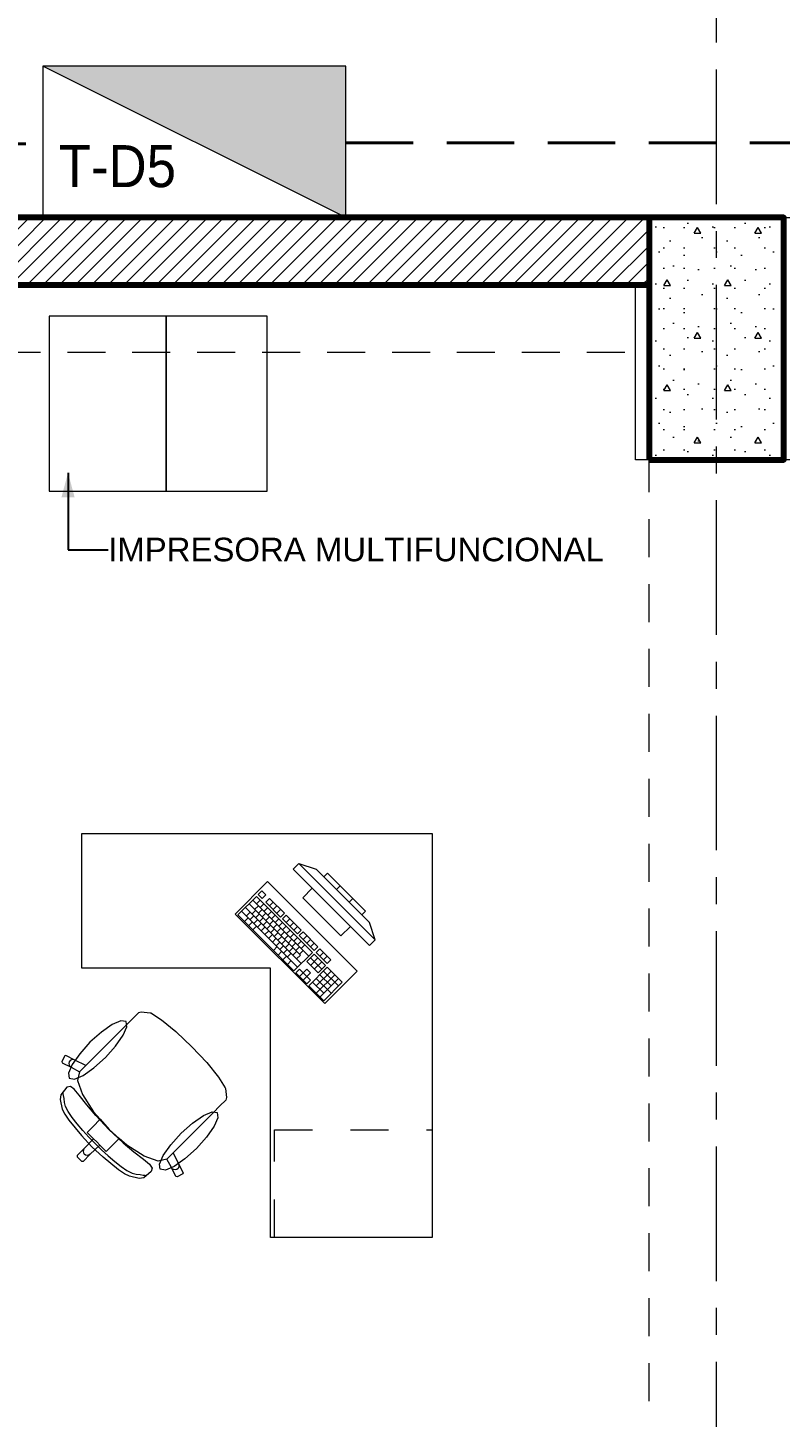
# Model space of a CAD drawing. Header units: inches. Extents: x -38 to 5698, y -33 to 92.
# Drawn here: x 219.76 to 222.56, y 12.94 to 18.11 of the extents above; entities that cross this region are included whole.
import ezdxf

# ---------------------------------------------------------------- set-up
doc = ezdxf.new("R2010")
doc.units = ezdxf.units.IN
doc.header["$MEASUREMENT"] = 0
doc.set_wipeout_variables(frame=1)
for name, pattern in [('A-PB$0$HIDDEN', [0.375, 0.25, -0.125]), ('CONTINUA', [0]), ('Hidden Line', [0.195611, 0.141111, -0.0545]), ('Punto & Raya', [0.65, 0.5, -0.075, 0, -0.075]), ('Rayas', [0.282222, 0.141111, -0.141111]), ('Wipeout_Contour', [1, 0, -1])]:
    doc.linetypes.add(name, pattern=pattern)
for name, color, linetype in [('02 _ ARQ _ ALB _ Ejes Generales', 7, 'Continuous'), ('02 _ ARQ _ ALB _ Mobiliario', 7, 'Continuous'), ('02 _ ARQ _ ZON _ Espacio.3D', 7, 'Continuous'), ('08 _ STR _ EXT _ 06 Columnas', 7, 'Continuous'), ('08 _ STR _ EXT _ 09 Vigas', 7, 'Continuous'), ('Estructura - 04 MURO', 253, 'Continuous'), ('Interior - Mobiliario', 7, 'Continuous'), ('Notas - Etiquetas', 251, 'Continuous')]:
    doc.layers.add(name, color=color, linetype=linetype)
for name, color, linetype, lineweight in [('distribucion a sub tableros', 210, 'CONTINUA', 40), ('sub tablero de distribucion', 184, 'Continuous', 9), ('textos', 7, 'Continuous', 5)]:
    doc.layers.add(name, color=color, linetype=linetype, lineweight=lineweight)
doc.styles.add('Estilo_Generado_4', font='swisse.ttf')
doc.styles.add('SWISS', font='swisse.ttf')
doc.dimstyles.new('Estilo_Generado__8', dxfattribs={"dimtxt": 0.18, "dimasz": 0.0912, "dimexe": 0.18, "dimexo": 0.0625, "dimgap": 0, "dimtad": 0, "dimtih": 1, "dimtoh": 1, "dimdec": 4, "dimzin": 0, "dimdsep": 46, "dimcen": 0.09, "dimadec": 0, "dimazin": 0, "dimtfac": 1, "dimtdec": 4, "dimtmove": 0, "dimatfit": 3, "dimldrblk": 'ARROWHEAD_5', "dimfxl": 1, "dimtolj": 1, "dimtzin": 0, "dimarcsym": 0})

# ---------------------------------------------------------------- blocks, each defined once
blk = doc.blocks.new('ARROWHEAD_5')
at = {"linetype": 'Continuous', "lineweight": 0}
blk.add_hatch(color=0, dxfattribs=at).paths.add_polyline_path([(-1, 0.2679), (0, 0), (-1, -0.2679)])
at = {"color": 0, "linetype": 'Continuous', "lineweight": 0}
blk.add_line((0, 0), (-1, 0), dxfattribs=at)
blk = doc.blocks.new('TD')
blk.add_hatch(color=256).paths.add_polyline_path([(-0.65, 0.35), (-0.65, 0.05), (-0.05, 0.05)])
blk.add_line((-0.65, 0.35), (-0.05, 0.05))
blk.add_lwpolyline([(-0.65, 0.05), (-0.05, 0.05), (-0.05, 0.35), (-0.65, 0.35)], close=True)

msp = doc.modelspace()

# ---------------------------------------------------------------- linework, layer by layer
at = {"layer": '02 _ ARQ _ ALB _ Ejes Generales', "color": 252, "linetype": 'Punto & Raya', "lineweight": 13}
msp.add_line((222.32, 3.05), (222.32, 44.9), dxfattribs=at)
at = {"layer": '02 _ ARQ _ ALB _ Mobiliario', "color": 175, "linetype": 'Continuous', "lineweight": 13, "flags": 128}
for points in [[(220.2772, 17.0342), (219.8422, 17.0342), (219.8422, 16.3842), (220.2772, 16.3842)], [(220.2772, 17.0342), (220.2772, 16.3842), (220.6522, 16.3842), (220.6522, 17.0342)]]:
    msp.add_lwpolyline(points, close=True, dxfattribs=at)
at = {"layer": '02 _ ARQ _ ZON _ Espacio.3D', "color": 254, "linetype": 'Continuous', "lineweight": 0, "flags": 128}
for points in [[(205.07, 17.4), (229.57, 17.4), (229.57, 16.25), (230.77, 16.25), (230.77, 15.5372), (232.42, 15.5372), (232.42, 15.1499), (233.32, 15.1499), (233.3204, 17.1), (232.82, 17.1), (232.82, 19.05), (230.67, 19.05), (230.67, 20.35), (231.67, 20.35), (231.67, 22.25), (231.17, 22.25), (231.17, 22.7), (231.67, 22.7), (231.67, 24.4), (231.17, 24.4), (231.17, 24.85), (231.67, 24.85), (231.67, 29.7), (208.07, 29.7)], [(229.07, 16.9), (228.27, 16.9), (228.27, 17.35), (222.6196, 17.35), (222.6196, 17.15), (222.6196, 16.5), (222.0196, 16.5), (222.0196, 17.15), (219.27, 17.15), (219.27, 7.35), (221.87, 7.35), (221.87, 7.7), (222.07, 7.7), (222.07, 8.1), (222.57, 8.1), (222.57, 7.7), (222.77, 7.7), (222.77, 7.2), (222.27, 7.2), (222.27, 4.9463)]]:
    msp.add_lwpolyline(points, dxfattribs=at)
at = {"layer": '08 _ STR _ EXT _ 09 Vigas', "color": 251, "linetype": 'Hidden Line', "lineweight": 13}
for p in [(215.57, 16.9), (222.07, 7.7)]:
    msp.add_line(p, (222.07, 16.9), dxfattribs=at)
at = {"layer": 'distribucion a sub tableros', "linetype": 'A-PB$0$HIDDEN', "lineweight": 40}
for p, q in [((219.5057, 17.6737), (219.819, 17.6737)), ((220.9445, 17.6781), (230.3743, 17.6781))]:
    msp.add_line(p, q, dxfattribs=at)
at = {"layer": 'Interior - Mobiliario', "color": 175, "linetype": 'Continuous', "lineweight": 13}
for p, q in [((220.7701, 15.0008), (220.7488, 14.9796)), ((220.7488, 14.9796), (221.0317, 14.6967)), ((221.0529, 14.7179), (220.7701, 15.0008)), ((220.7701, 15.0008), (220.8337, 14.9796)), ((220.8337, 14.9796), (221.0317, 14.7816)), ((220.8761, 14.9654), (220.862, 14.9513)), ((220.862, 14.9513), (221.0034, 14.8099)), ((221.0175, 14.824), (220.8761, 14.9654)), ((220.9091, 14.9041), (220.9233, 14.9183)), ((220.6121, 14.8785), (220.5435, 14.8099)), ((220.5984, 14.8648), (220.8061, 14.657)), ((220.8198, 14.6708), (220.6121, 14.8785)), ((220.6122, 14.8509), (220.6259, 14.8646)), ((220.6327, 14.899), (220.619, 14.8853)), ((220.619, 14.8853), (220.6328, 14.8715)), ((220.6465, 14.8852), (220.6327, 14.899)), ((220.6328, 14.8715), (220.6465, 14.8852)), ((220.6604, 14.8713), (220.6466, 14.8576)), ((220.7158, 14.816), (220.6604, 14.8713)), ((220.8196, 14.9089), (220.7842, 14.8735)), ((220.7842, 14.8735), (220.9256, 14.7321)), ((220.961, 14.7674), (220.8196, 14.9089)), ((220.9563, 14.857), (220.9704, 14.8711)), ((220.5572, 14.8236), (220.765, 14.6159)), ((220.571, 14.8373), (220.7787, 14.6296)), ((220.5746, 14.8063), (220.5883, 14.82)), ((220.5847, 14.851), (220.7751, 14.6606)), ((220.5952, 14.8131), (220.6089, 14.8268)), ((220.6054, 14.8303), (220.6192, 14.844)), ((220.609, 14.7992), (220.6227, 14.813)), ((220.6193, 14.8164), (220.633, 14.8301)), ((220.6261, 14.8371), (220.6398, 14.8508)), ((220.6331, 14.8026), (220.6468, 14.8163)), ((220.6399, 14.8232), (220.6536, 14.8369)), ((220.6466, 14.8576), (220.702, 14.8022)), ((220.6538, 14.8094), (220.6675, 14.8231)), ((220.6605, 14.8438), (220.6742, 14.8575)), ((220.6743, 14.8299), (220.6881, 14.8436)), ((220.6882, 14.8161), (220.7019, 14.8298)), ((220.702, 14.8022), (220.7158, 14.816)), ((221.0034, 14.8099), (221.0175, 14.824)), ((220.5435, 14.8099), (220.7512, 14.6022)), ((220.5678, 14.7857), (220.5815, 14.7994)), ((220.5833, 14.7701), (220.5971, 14.7838)), ((220.5884, 14.7925), (220.6021, 14.8062)), ((220.5989, 14.7545), (220.6126, 14.7682)), ((220.6022, 14.7786), (220.616, 14.7923)), ((220.6161, 14.7648), (220.6298, 14.7785)), ((220.6229, 14.7854), (220.6366, 14.7991)), ((220.6299, 14.7509), (220.6437, 14.7646)), ((220.6367, 14.7715), (220.6504, 14.7853)), ((220.647, 14.7887), (220.6607, 14.8024)), ((220.6506, 14.7577), (220.6643, 14.7714)), ((220.6608, 14.7749), (220.6745, 14.7886)), ((220.6676, 14.7955), (220.6813, 14.8092)), ((220.6747, 14.761), (220.6884, 14.7747)), ((220.6815, 14.7817), (220.6952, 14.7954)), ((220.6885, 14.7472), (220.7022, 14.7609)), ((220.6953, 14.7678), (220.709, 14.7815)), ((220.7227, 14.809), (220.709, 14.7953)), ((220.709, 14.7953), (220.7644, 14.7399)), ((220.7092, 14.754), (220.7229, 14.7677)), ((220.7781, 14.7536), (220.7227, 14.809)), ((220.7228, 14.7815), (220.7365, 14.7952)), ((220.7367, 14.7676), (220.7504, 14.7813)), ((220.7505, 14.7538), (220.7642, 14.7675)), ((220.9256, 14.7321), (220.961, 14.7674)), ((221.0529, 14.7179), (221.0317, 14.7816)), ((220.6438, 14.7371), (220.6575, 14.7508)), ((220.6576, 14.7232), (220.6713, 14.7369)), ((220.6644, 14.7439), (220.6781, 14.7576)), ((220.6715, 14.7094), (220.6852, 14.7231)), ((220.6783, 14.73), (220.692, 14.7437)), ((220.6853, 14.6955), (220.699, 14.7092)), ((220.6921, 14.7162), (220.7058, 14.7299)), ((220.7024, 14.7333), (220.7161, 14.747)), ((220.706, 14.7023), (220.7197, 14.716)), ((220.7162, 14.7195), (220.7299, 14.7332)), ((220.723, 14.7401), (220.7367, 14.7538)), ((220.7301, 14.7056), (220.7438, 14.7194)), ((220.7369, 14.7263), (220.7506, 14.74)), ((220.7507, 14.7124), (220.7644, 14.7261)), ((220.7644, 14.7399), (220.7781, 14.7536)), ((220.7646, 14.6986), (220.7783, 14.7123)), ((220.785, 14.7467), (220.7713, 14.733)), ((220.7713, 14.733), (220.8267, 14.6776)), ((220.8404, 14.6913), (220.785, 14.7467)), ((220.7851, 14.7192), (220.7988, 14.7329)), ((220.799, 14.7053), (220.8127, 14.719)), ((221.0317, 14.6967), (221.0529, 14.7179)), ((220.6751, 14.6783), (220.6888, 14.6921)), ((220.6924, 14.661), (220.7061, 14.6748)), ((220.6992, 14.6817), (220.7129, 14.6954)), ((220.7097, 14.6437), (220.7234, 14.6574)), ((220.713, 14.6678), (220.7267, 14.6815)), ((220.7198, 14.6885), (220.7335, 14.7022)), ((220.7269, 14.654), (220.7406, 14.6677)), ((220.7337, 14.6746), (220.7474, 14.6883)), ((220.7439, 14.6918), (220.7576, 14.7055)), ((220.7475, 14.6608), (220.7612, 14.6745)), ((220.7512, 14.6022), (220.8198, 14.6708)), ((220.7578, 14.6779), (220.7715, 14.6917)), ((220.7614, 14.6469), (220.7751, 14.6606)), ((220.7716, 14.6641), (220.7853, 14.6778)), ((220.7784, 14.6847), (220.7921, 14.6984)), ((220.8267, 14.6638), (220.7993, 14.6364)), ((220.8128, 14.6915), (220.8265, 14.7052)), ((220.8267, 14.6776), (220.8404, 14.6913)), ((220.8683, 14.6223), (220.8267, 14.6638)), ((220.8473, 14.6844), (220.8336, 14.6707)), ((220.8336, 14.6707), (220.8751, 14.6291)), ((220.8888, 14.6429), (220.8473, 14.6844)), ((220.8474, 14.6568), (220.8612, 14.6706)), ((220.8613, 14.643), (220.875, 14.6567)), ((220.727, 14.6264), (220.7407, 14.6401)), ((220.7719, 14.609), (220.7582, 14.5953)), ((220.7857, 14.5951), (220.7719, 14.609)), ((220.7994, 14.6088), (220.7857, 14.5951)), ((220.7993, 14.6364), (220.8408, 14.5949)), ((220.8133, 14.595), (220.7994, 14.6088)), ((220.8752, 14.6154), (220.8066, 14.5468)), ((220.813, 14.6501), (220.8546, 14.6086)), ((220.8132, 14.6226), (220.8406, 14.65)), ((220.827, 14.6087), (220.8544, 14.6361)), ((220.8408, 14.5949), (220.8683, 14.6223)), ((220.8751, 14.6291), (220.8888, 14.6429)), ((220.9306, 14.56), (220.8752, 14.6154)), ((220.7582, 14.5953), (220.7997, 14.5537)), ((220.772, 14.5814), (220.7857, 14.5951)), ((220.7857, 14.5951), (220.7996, 14.5813)), ((220.7859, 14.5676), (220.7996, 14.5813)), ((220.7996, 14.5813), (220.8133, 14.595)), ((220.8134, 14.5674), (220.7996, 14.5813)), ((220.7997, 14.5537), (220.8134, 14.5674)), ((220.8203, 14.5605), (220.8619, 14.519)), ((220.8341, 14.5742), (220.8894, 14.5188)), ((220.8342, 14.5467), (220.889, 14.6015)), ((220.8343, 14.5191), (220.9029, 14.5877)), ((220.8478, 14.5879), (220.8893, 14.5464)), ((220.8482, 14.5053), (220.9167, 14.5738)), ((220.8615, 14.6016), (220.9169, 14.5463)), ((220.862, 14.4914), (220.9306, 14.56)), ((220.8066, 14.5468), (220.862, 14.4914)), ((220.1269, 14.399), (219.9791, 14.2512)), ((220.1524, 14.4245), (220.1269, 14.399)), ((220.1744, 14.4465), (220.1524, 14.4245)), ((220.1837, 14.4494), (220.1744, 14.4465)), ((220.2176, 14.4454), (220.1837, 14.4494)), ((220.2197, 14.4445), (220.2176, 14.4454)), ((220.2598, 14.4196), (220.2197, 14.4445)), ((220.3134, 14.376), (220.2598, 14.4196)), ((220.3142, 14.3753), (220.3134, 14.376)), ((220.3726, 14.3205), (220.3142, 14.3753)), ((220.3726, 14.3205), (220.4274, 14.2621)), ((219.9002, 14.2864), (219.8893, 14.2651)), ((219.8893, 14.2651), (219.8907, 14.261)), ((219.8907, 14.261), (219.9238, 14.244)), ((219.9042, 14.2877), (219.9002, 14.2864)), ((219.9373, 14.2708), (219.9042, 14.2877)), ((219.9171, 14.2643), (219.9155, 14.2586)), ((219.9155, 14.2586), (219.9163, 14.2528)), ((219.9163, 14.2528), (219.9191, 14.2477)), ((219.9207, 14.2689), (219.9171, 14.2643)), ((219.9191, 14.2477), (219.9238, 14.244)), ((219.9258, 14.2717), (219.9207, 14.2689)), ((219.9238, 14.244), (219.9548, 14.2267)), ((219.9316, 14.2724), (219.9258, 14.2717)), ((219.9373, 14.2708), (219.9316, 14.2724)), ((219.9791, 14.2512), (219.9373, 14.2708)), ((219.9548, 14.2269), (219.9791, 14.2512)), ((220.4274, 14.2621), (220.4281, 14.2613)), ((220.4281, 14.2613), (220.4717, 14.2076)), ((219.9548, 14.2267), (219.9473, 14.1948)), ((219.9473, 14.1948), (219.9657, 14.1428)), ((219.9548, 14.2269), (219.9548, 14.2267)), ((220.4717, 14.2076), (220.4966, 14.1676)), ((219.8855, 14.1418), (219.8836, 14.125)), ((219.9087, 14.1696), (219.8855, 14.1418)), ((219.8951, 14.1471), (219.8943, 14.1516)), ((219.8959, 14.139), (219.8951, 14.1471)), ((219.9216, 14.1731), (219.9087, 14.1696)), ((219.9359, 14.163), (219.9216, 14.1731)), ((219.9545, 14.1408), (219.9359, 14.163)), ((219.9825, 14.1046), (219.9545, 14.1408)), ((219.9657, 14.1428), (220.007, 14.079)), ((220.4966, 14.1676), (220.4975, 14.1655)), ((220.4975, 14.1655), (220.5015, 14.1315)), ((219.8836, 14.125), (219.8914, 14.0889)), ((219.8914, 14.0889), (219.9003, 14.0697)), ((219.8979, 14.1283), (219.8959, 14.139)), ((219.8991, 14.1129), (219.8979, 14.1283)), ((219.903, 14.0981), (219.8991, 14.1129)), ((219.913, 14.0793), (219.903, 14.0981)), ((220.0152, 14.0653), (219.9825, 14.1046)), ((220.4767, 14.1003), (220.4512, 14.0748)), ((220.4986, 14.1222), (220.4767, 14.1003)), ((220.5015, 14.1315), (220.4986, 14.1222)), ((219.9003, 14.0697), (219.9152, 14.048)), ((219.9278, 14.0575), (219.913, 14.0793)), ((219.9152, 14.048), (219.9621, 13.9913)), ((219.9464, 14.0336), (219.9278, 14.0575)), ((220.0318, 14.0508), (220.0044, 14.0235)), ((220.007, 14.079), (220.0318, 14.0508)), ((220.0646, 14.0125), (220.0152, 14.0653)), ((220.0318, 14.0508), (220.0651, 14.013)), ((220.4512, 14.0748), (220.3033, 13.9269)), ((219.9676, 14.0089), (219.9464, 14.0336)), ((219.9621, 13.9913), (220.0012, 13.9491)), ((219.9901, 13.9843), (219.9676, 14.0089)), ((220.0044, 14.0235), (219.9833, 14.0023)), ((219.9833, 14.0023), (220.0069, 13.9787)), ((220.0646, 14.0125), (220.1174, 13.963)), ((220.103, 13.9797), (220.0651, 14.013)), ((219.9729, 13.9421), (219.9468, 13.9161)), ((219.9697, 13.9373), (219.9686, 13.9315)), ((219.9729, 13.9421), (219.9697, 13.9373)), ((220.0069, 13.9787), (219.9729, 13.9421)), ((220.0129, 13.9608), (219.9901, 13.9843)), ((220.0308, 13.9548), (219.9943, 13.9208)), ((220.0434, 13.91), (220.0012, 13.9491)), ((220.0069, 13.9787), (220.0189, 13.9667)), ((220.0129, 13.9608), (220.0364, 13.938)), ((220.0308, 13.9548), (220.0189, 13.9667)), ((220.0544, 13.9312), (220.0308, 13.9548)), ((220.0364, 13.938), (220.061, 13.9154)), ((220.0756, 13.9523), (220.0544, 13.9312)), ((220.103, 13.9797), (220.0756, 13.9523)), ((220.1311, 13.9549), (220.103, 13.9797)), ((220.1174, 13.963), (220.1567, 13.9303)), ((220.1949, 13.9135), (220.1311, 13.9549)), ((219.9468, 13.9161), (219.9469, 13.9118)), ((219.9469, 13.9118), (219.9554, 13.9033)), ((219.9639, 13.8947), (219.9554, 13.9033)), ((219.9682, 13.8947), (219.9639, 13.8947)), ((219.9943, 13.9208), (219.9682, 13.8947)), ((219.9686, 13.9315), (219.9697, 13.9258)), ((219.9697, 13.9258), (219.973, 13.9209)), ((219.9779, 13.9176), (219.973, 13.9209)), ((219.9837, 13.9164), (219.9779, 13.9176)), ((219.9894, 13.9176), (219.9837, 13.9164)), ((219.9943, 13.9208), (219.9894, 13.9176)), ((220.1001, 13.8631), (220.0434, 13.91)), ((220.061, 13.9154), (220.0858, 13.8943)), ((220.0858, 13.8943), (220.1096, 13.8757)), ((220.1567, 13.9303), (220.1929, 13.9024)), ((220.1929, 13.9024), (220.2152, 13.8838)), ((220.2469, 13.8952), (220.1949, 13.9135)), ((220.2152, 13.8838), (220.2252, 13.8695)), ((220.2788, 13.9027), (220.2469, 13.8952)), ((220.2791, 13.9027), (220.2788, 13.9027)), ((220.2962, 13.8716), (220.2788, 13.9027)), ((220.2791, 13.9027), (220.3033, 13.9269)), ((220.3033, 13.9269), (220.3229, 13.8852)), ((220.3229, 13.8852), (220.3245, 13.8795)), ((220.3229, 13.8852), (220.3399, 13.8521)), ((220.1218, 13.8482), (220.1001, 13.8631)), ((220.1096, 13.8757), (220.1314, 13.8608)), ((220.141, 13.8392), (220.1218, 13.8482)), ((220.1314, 13.8608), (220.1502, 13.8509)), ((220.1771, 13.8315), (220.141, 13.8392)), ((220.1502, 13.8509), (220.165, 13.847)), ((220.165, 13.847), (220.1804, 13.8458)), ((220.1939, 13.8334), (220.1771, 13.8315)), ((220.1804, 13.8458), (220.1912, 13.8438)), ((220.1912, 13.8438), (220.1992, 13.843)), ((220.2218, 13.8565), (220.1939, 13.8334)), ((220.1992, 13.843), (220.2037, 13.8422)), ((220.2252, 13.8695), (220.2218, 13.8565)), ((220.2998, 13.867), (220.2962, 13.8716)), ((220.3131, 13.8385), (220.2962, 13.8716)), ((220.3049, 13.8641), (220.2998, 13.867)), ((220.3108, 13.8634), (220.3049, 13.8641)), ((220.3164, 13.865), (220.3108, 13.8634)), ((220.3172, 13.8372), (220.3131, 13.8385)), ((220.321, 13.8686), (220.3164, 13.865)), ((220.3386, 13.848), (220.3172, 13.8372)), ((220.3238, 13.8737), (220.321, 13.8686)), ((220.3245, 13.8795), (220.3238, 13.8737)), ((220.3399, 13.8521), (220.3386, 13.848))]:
    msp.add_line(p, q, dxfattribs=at)
at = {"layer": 'Interior - Mobiliario', "color": 175, "linetype": 'Rayas', "lineweight": 13}
for p, q in [((220.679, 13.6119), (220.679, 14.0119)), ((220.679, 14.0119), (221.264, 14.0119))]:
    msp.add_line(p, q, dxfattribs=at)
at = {"layer": 'Interior - Mobiliario', "color": 175, "linetype": 'Continuous', "lineweight": 13, "flags": 128}
for points in [[(221.264, 15.1119), (221.264, 13.6119), (220.664, 13.6119), (220.664, 14.6119), (219.964, 14.6119), (219.964, 15.1119)], [(220.6534, 14.9336), (220.5332, 14.8134), (220.8655, 14.4811), (220.9857, 14.6013)], [(219.9941, 14.337), (219.956, 14.2945), (219.928, 14.2541), (219.9144, 14.222), (219.9172, 14.2031), (219.9362, 14.2003), (219.9682, 14.2139), (220.0086, 14.2419), (220.0511, 14.28), (220.0892, 14.3225), (220.1172, 14.3629), (220.1308, 14.3949), (220.128, 14.4139), (220.1091, 14.4167), (220.077, 14.4031), (220.0366, 14.3751)], [(220.3891, 13.942), (220.3466, 13.9039), (220.3062, 13.8759), (220.2742, 13.8622), (220.2552, 13.8651), (220.2524, 13.884), (220.266, 13.9161), (220.294, 13.9565), (220.3321, 13.9989), (220.3746, 14.0371), (220.415, 14.0651), (220.4471, 14.0787), (220.466, 14.0758), (220.4689, 14.0569), (220.4552, 14.0249), (220.4272, 13.9845)]]:
    msp.add_lwpolyline(points, close=True, dxfattribs=at)

# ---------------------------------------------------------------- texts
at = {"layer": 'Notas - Etiquetas', "color": 8, "linetype": 'Continuous', "lineweight": 35, "insert": (220.0617, 16.1666), "char_height": 0.0875, "attachment_point": 4, "style": 'Estilo_Generado_4'}
msp.add_mtext('\\A1;{\\pql;\\fSwis721 Ex BT|b0|i0|c0|p34;IMPRESORA MULTIFUNCIONAL}', dxfattribs=at)
at = {"layer": 'textos', "style": 'SWISS', "width": 0.9}
msp.add_text('T-D5', height=0.156, dxfattribs=at).set_placement((219.8778, 17.5132))

# ---------------------------------------------------------------- leaders
at = {"layer": 'Notas - Etiquetas', "color": 8, "linetype": 'Continuous', "lineweight": 13, "annotation_type": 0, "has_hookline": 1, "hookline_direction": 0, "text_width": 2.0495}
msp.add_leader([(219.9126, 16.4523), (219.9126, 16.1666), (220.0617, 16.1666)], dimstyle='Estilo_Generado__8', dxfattribs=at)

# ---------------------------------------------------------------- next in the draw order: wipeouts: each hides what was drawn before it
at = {"color": 254, "linetype": 'Wipeout_Contour', "lineweight": 0, "ltscale": 6568.115913}
msp.add_wipeout([(215.57, 17.4), (215.57, 17.15), (222.07, 17.15), (222.07, 17.4)], dxfattribs=at).dxf.layer = 'Estructura - 04 MURO'

# ---------------------------------------------------------------- next in the draw order: hatches: boundary and pattern name
at = {"layer": '08 _ STR _ EXT _ 06 Columnas', "linetype": 'Continuous', "lineweight": 9}
h = msp.add_hatch(dxfattribs=at)
h.set_pattern_fill('HORMIGÓN_EN_MASA_0002', style=0, pattern_type=2)
h.set_pattern_definition([(0, (185.00002, 3e-09), (0, 0.3897114), [0.024375, -0.200625]), (0, (185.11252, 0.19486), (0, 0.3897114), [0.024375, -0.200625]), (60, (185.00002, 3e-09), (-0.3375, 0.1948557), [0.024375, -0.200625]), (60, (185.22502, 3e-09), (-0.3375, 0.1948557), [0.024375, -0.200625]), (120, (185.0244, 3e-09), (0.3375, 0.1948557), [0.024375, -0.200625]), (120, (185.2494, 3e-09), (0.3375, 0.1948557), [0.024375, -0.200625]), (0, (185.00002, 0.0375), (0, 0.075), [0, -0.075, 0, -0.1125]), (45, (185.03752, 0.0375), (-0.05303301, 0.05303301), [0, -0.05625, 0, -0.09375])])
h.paths.add_polyline_path([(222.07, 16.5), (222.57, 16.5), (222.57, 17.4), (222.07, 17.4)])
at = {"layer": 'Estructura - 04 MURO', "linetype": 'Continuous', "lineweight": 5}
h = msp.add_hatch(dxfattribs=at)
h.set_pattern_fill('LADRILLO_COMÚN_0002', color=252, style=0, pattern_type=2)
h.set_pattern_definition([(45, (185.000023, 3e-09), (-0.03005204, 0.03005204), [])])
h.paths.add_polyline_path([(215.57, 17.4), (215.57, 17.15), (222.07, 17.15), (222.07, 17.4)])

# ---------------------------------------------------------------- next in the draw order: linework, layer by layer
at = {"layer": '08 _ STR _ EXT _ 06 Columnas', "color": 7, "linetype": 'Continuous', "lineweight": 80, "flags": 128}
msp.add_lwpolyline([(222.07, 16.5), (222.57, 16.5), (222.57, 17.4), (222.07, 17.4)], close=True, dxfattribs=at)
at = {"layer": '08 _ STR _ EXT _ 09 Vigas', "color": 251, "linetype": 'Hidden Line', "lineweight": 13}
for p, q in [((215.57, 17.4), (229.07, 17.4)), ((222.57, 17.4), (222.07, 17.4))]:
    msp.add_line(p, q, dxfattribs=at)
at = {"layer": 'Estructura - 04 MURO', "color": 7, "linetype": 'Continuous', "lineweight": 80, "flags": 128}
for points in [[(222.07, 17.4), (215.57, 17.4)], [(215.57, 17.15), (222.07, 17.15)]]:
    msp.add_lwpolyline(points, dxfattribs=at)

# ---------------------------------------------------------------- next in the draw order: block references
at = {"layer": 'sub tablero de distribucion', "linetype": 'Continuous', "lineweight": 0, "xscale": 1.875816488894348, "yscale": 1.875816488894348, "zscale": 1.875816488894348, "rotation": 180}
msp.add_blockref('TD', (219.7252, 18.0565), dxfattribs=at)

doc.saveas('drawing.dxf')
